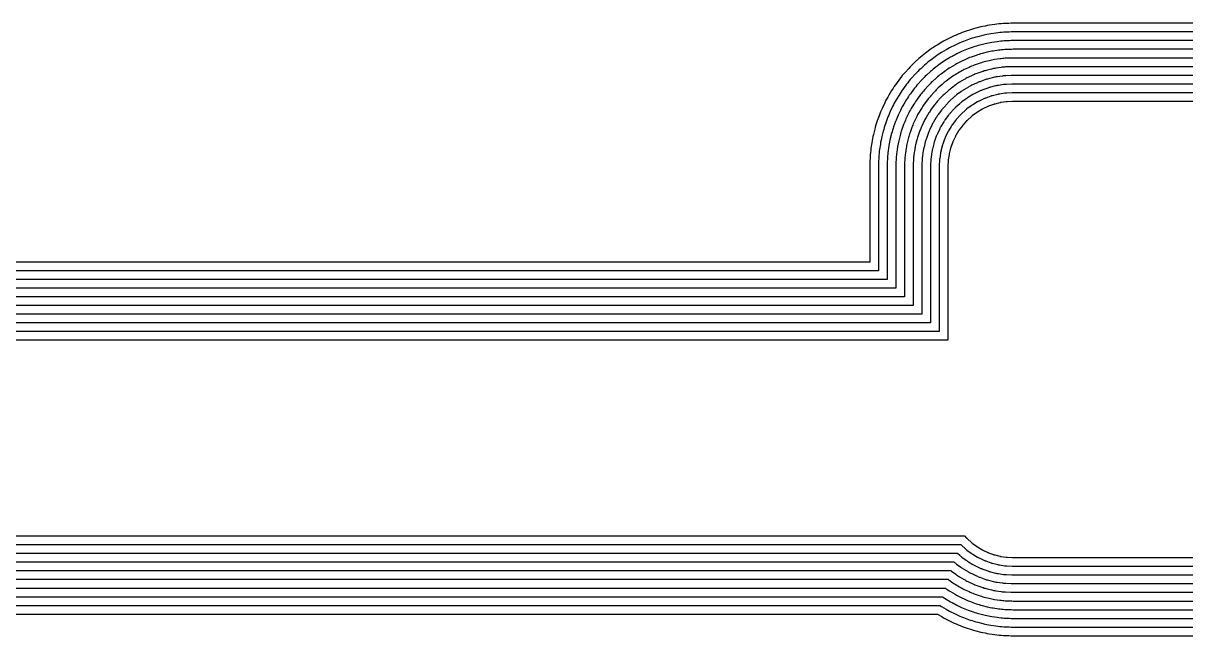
# Model space of a CAD drawing. Header units: metres. Extents: x 1.4 to 44.2, y 0.1 to 33.9.
# Drawn here: x 6.72 to 12.07, y 29.12 to 31.94 of the extents above; entities that cross this region are included whole.
import ezdxf

# ---------------------------------------------------------------- set-up
doc = ezdxf.new("R2010")
doc.units = ezdxf.units.M

msp = doc.modelspace()

# ---------------------------------------------------------------- linework, layer by layer
for points in [[(12.775, 31.935), (11.275, 31.935), (11.265, 31.9349), (11.2549, 31.9345), (11.2304, 31.9333), (11.2203, 31.9327), (11.2103, 31.9318), (11.2003, 31.9307), (11.1903, 31.9294), (11.1661, 31.9258), (11.1561, 31.9242), (11.1463, 31.9223), (11.1364, 31.9202), (11.1266, 31.9179), (11.1028, 31.912), (11.0931, 31.9094), (11.0834, 31.9066), (11.0738, 31.9036), (11.0643, 31.9003), (11.0412, 31.892), (11.0318, 31.8885), (11.0224, 31.8848), (11.0132, 31.8808), (11.004, 31.8766), (10.9819, 31.8661), (10.9728, 31.8617), (10.9639, 31.8571), (10.9551, 31.8522), (10.9464, 31.8472), (10.9253, 31.8345), (10.9168, 31.8293), (10.9083, 31.8238), (10.9, 31.8181), (10.8919, 31.8122), (10.8722, 31.7976), (10.8642, 31.7915), (10.8563, 31.7852), (10.8486, 31.7787), (10.8411, 31.7721), (10.8229, 31.7556), (10.8155, 31.7487), (10.8083, 31.7417), (10.8013, 31.7345), (10.7944, 31.7271), (10.778, 31.7089), (10.7713, 31.7014), (10.7648, 31.6937), (10.7585, 31.6859), (10.7524, 31.6778), (10.7378, 31.6581), (10.7319, 31.65), (10.7262, 31.6417), (10.7208, 31.6333), (10.7155, 31.6247), (10.7029, 31.6036), (10.6978, 31.5949), (10.6929, 31.5861), (10.6883, 31.5772), (10.6839, 31.5682), (10.6734, 31.546), (10.6692, 31.5368), (10.6653, 31.5276), (10.6615, 31.5182), (10.658, 31.5088), (10.6497, 31.4857), (10.6465, 31.4762), (10.6434, 31.4666), (10.6406, 31.4569), (10.6381, 31.4472), (10.6321, 31.4234), (10.6298, 31.4136), (10.6277, 31.4038), (10.6259, 31.3939), (10.6243, 31.3839), (10.6207, 31.3597), (10.6193, 31.3497), (10.6182, 31.3397), (10.6173, 31.3297), (10.6167, 31.3196), (10.6155, 31.2951), (10.6151, 31.2851), (10.615, 31.275), (10.615, 30.8352), (6.5574, 30.8352)], [(12.775, 31.855), (11.275, 31.855), (11.2669, 31.8549), (11.2588, 31.8546), (11.2343, 31.8534), (11.2262, 31.8529), (11.2182, 31.8522), (11.2101, 31.8513), (11.2021, 31.8502), (11.1778, 31.8466), (11.1698, 31.8454), (11.1619, 31.8439), (11.1539, 31.8422), (11.1461, 31.8403), (11.1223, 31.8344), (11.1144, 31.8323), (11.1066, 31.83), (11.0989, 31.8276), (11.0913, 31.825), (11.0682, 31.8167), (11.0606, 31.8139), (11.0531, 31.8109), (11.0456, 31.8077), (11.0382, 31.8043), (11.0161, 31.7938), (11.0088, 31.7903), (11.0016, 31.7865), (10.9945, 31.7826), (10.9875, 31.7785), (10.9665, 31.7659), (10.9596, 31.7617), (10.9528, 31.7573), (10.9461, 31.7527), (10.9395, 31.7479), (10.9198, 31.7333), (10.9134, 31.7284), (10.9071, 31.7234), (10.9009, 31.7181), (10.8948, 31.7128), (10.8766, 31.6963), (10.8707, 31.6908), (10.8649, 31.6851), (10.8592, 31.6793), (10.8537, 31.6734), (10.8372, 31.6552), (10.8319, 31.6492), (10.8267, 31.643), (10.8216, 31.6366), (10.8167, 31.6302), (10.8021, 31.6105), (10.7973, 31.6039), (10.7928, 31.5972), (10.7883, 31.5905), (10.7841, 31.5836), (10.7715, 31.5625), (10.7674, 31.5555), (10.7635, 31.5484), (10.7598, 31.5412), (10.7562, 31.534), (10.7457, 31.5118), (10.7424, 31.5044), (10.7392, 31.497), (10.7362, 31.4894), (10.7333, 31.4819), (10.7251, 31.4588), (10.7224, 31.4511), (10.72, 31.4434), (10.7177, 31.4356), (10.7157, 31.4278), (10.7097, 31.404), (10.7078, 31.3961), (10.7062, 31.3882), (10.7047, 31.3802), (10.7034, 31.3722), (10.6998, 31.3479), (10.6987, 31.3399), (10.6978, 31.3319), (10.6971, 31.3238), (10.6966, 31.3157), (10.6954, 31.2912), (10.6951, 31.2831), (10.695, 31.275), (10.695, 30.7552), (6.499, 30.7552)], [(12.775, 31.895), (11.275, 31.895), (11.2659, 31.8949), (11.2569, 31.8946), (11.2324, 31.8934), (11.2233, 31.8928), (11.2142, 31.892), (11.2052, 31.891), (11.1962, 31.8898), (11.1719, 31.8862), (11.163, 31.8848), (11.1541, 31.8831), (11.1452, 31.8812), (11.1363, 31.8791), (11.1125, 31.8732), (11.1038, 31.8708), (11.095, 31.8683), (11.0864, 31.8656), (11.0778, 31.8626), (11.0547, 31.8544), (11.0462, 31.8512), (11.0377, 31.8478), (11.0294, 31.8442), (11.0211, 31.8405), (10.999, 31.83), (10.9908, 31.826), (10.9827, 31.8218), (10.9748, 31.8174), (10.9669, 31.8129), (10.9459, 31.8002), (10.9382, 31.7955), (10.9306, 31.7905), (10.9231, 31.7854), (10.9157, 31.7801), (10.896, 31.7655), (10.8888, 31.76), (10.8817, 31.7543), (10.8747, 31.7484), (10.8679, 31.7424), (10.8498, 31.7259), (10.8431, 31.7198), (10.8366, 31.7134), (10.8303, 31.7069), (10.8241, 31.7003), (10.8076, 31.6821), (10.8016, 31.6753), (10.7957, 31.6683), (10.7901, 31.6612), (10.7846, 31.654), (10.77, 31.6343), (10.7646, 31.627), (10.7595, 31.6195), (10.7545, 31.6119), (10.7498, 31.6041), (10.7372, 31.5831), (10.7326, 31.5752), (10.7282, 31.5673), (10.724, 31.5592), (10.7201, 31.5511), (10.7096, 31.5289), (10.7058, 31.5206), (10.7022, 31.5123), (10.6988, 31.5038), (10.6957, 31.4953), (10.6874, 31.4722), (10.6845, 31.4636), (10.6817, 31.455), (10.6792, 31.4463), (10.6769, 31.4375), (10.6709, 31.4137), (10.6688, 31.4049), (10.6669, 31.396), (10.6653, 31.387), (10.6638, 31.3781), (10.6602, 31.3538), (10.659, 31.3448), (10.658, 31.3358), (10.6572, 31.3267), (10.6567, 31.3177), (10.6555, 31.2932), (10.6551, 31.2841), (10.655, 31.275), (10.655, 30.7952), (6.5291, 30.7952)], [(12.775, 31.815), (11.275, 31.815), (11.2679, 31.8149), (11.2608, 31.8147), (11.2363, 31.8135), (11.2292, 31.813), (11.2221, 31.8124), (11.215, 31.8116), (11.208, 31.8107), (11.1837, 31.8071), (11.1767, 31.8059), (11.1697, 31.8046), (11.1627, 31.8032), (11.1558, 31.8015), (11.132, 31.7956), (11.1251, 31.7937), (11.1183, 31.7918), (11.1115, 31.7896), (11.1047, 31.7873), (11.0816, 31.779), (11.075, 31.7766), (11.0684, 31.7739), (11.0618, 31.7711), (11.0554, 31.7681), (11.0332, 31.7576), (11.0268, 31.7545), (11.0205, 31.7512), (11.0142, 31.7478), (11.0081, 31.7442), (10.987, 31.7316), (10.981, 31.7279), (10.975, 31.724), (10.9691, 31.72), (10.9634, 31.7158), (10.9437, 31.7012), (10.938, 31.6969), (10.9324, 31.6924), (10.927, 31.6879), (10.9217, 31.6831), (10.9035, 31.6667), (10.8983, 31.6618), (10.8932, 31.6568), (10.8882, 31.6518), (10.8834, 31.6465), (10.8669, 31.6284), (10.8622, 31.623), (10.8576, 31.6176), (10.8531, 31.612), (10.8488, 31.6064), (10.8342, 31.5867), (10.83, 31.5809), (10.826, 31.575), (10.8221, 31.5691), (10.8184, 31.563), (10.8058, 31.542), (10.8022, 31.5358), (10.7988, 31.5296), (10.7955, 31.5232), (10.7924, 31.5169), (10.7819, 31.4947), (10.7789, 31.4882), (10.7761, 31.4817), (10.7735, 31.4751), (10.771, 31.4684), (10.7627, 31.4453), (10.7604, 31.4386), (10.7583, 31.4318), (10.7563, 31.4249), (10.7545, 31.418), (10.7485, 31.3942), (10.7469, 31.3873), (10.7454, 31.3804), (10.7441, 31.3734), (10.743, 31.3663), (10.7394, 31.3421), (10.7384, 31.335), (10.7376, 31.3279), (10.737, 31.3209), (10.7366, 31.3137), (10.7354, 31.2892), (10.7351, 31.2821), (10.735, 31.275), (10.735, 30.7152), (6.4678, 30.7152)], [(12.775, 31.775), (11.275, 31.775), (11.2689, 31.7749), (11.2627, 31.7747), (11.2382, 31.7735), (11.2321, 31.7731), (11.226, 31.7726), (11.2199, 31.7719), (11.2138, 31.7711), (11.1896, 31.7675), (11.1835, 31.7665), (11.1775, 31.7654), (11.1715, 31.7641), (11.1655, 31.7627), (11.1417, 31.7568), (11.1358, 31.7552), (11.1299, 31.7535), (11.124, 31.7516), (11.1182, 31.7496), (11.0951, 31.7414), (11.0894, 31.7392), (11.0837, 31.737), (11.078, 31.7345), (11.0725, 31.732), (11.0503, 31.7215), (11.0448, 31.7188), (11.0393, 31.716), (11.0339, 31.713), (11.0286, 31.7099), (11.0076, 31.6973), (11.0024, 31.6941), (10.9972, 31.6907), (10.9922, 31.6873), (10.9872, 31.6837), (10.9675, 31.6691), (10.9626, 31.6654), (10.9578, 31.6615), (10.9531, 31.6576), (10.9485, 31.6535), (10.9303, 31.637), (10.9259, 31.6329), (10.9215, 31.6286), (10.9172, 31.6242), (10.913, 31.6197), (10.8965, 31.6015), (10.8925, 31.5969), (10.8885, 31.5922), (10.8847, 31.5874), (10.881, 31.5825), (10.8663, 31.5628), (10.8627, 31.5579), (10.8593, 31.5528), (10.8559, 31.5477), (10.8527, 31.5424), (10.8401, 31.5214), (10.837, 31.5161), (10.8341, 31.5107), (10.8312, 31.5053), (10.8285, 31.4998), (10.818, 31.4776), (10.8155, 31.472), (10.8131, 31.4664), (10.8108, 31.4607), (10.8087, 31.4549), (10.8004, 31.4318), (10.7984, 31.426), (10.7965, 31.4202), (10.7948, 31.4143), (10.7933, 31.4083), (10.7873, 31.3845), (10.7859, 31.3786), (10.7846, 31.3726), (10.7835, 31.3665), (10.7825, 31.3605), (10.7789, 31.3362), (10.7781, 31.3301), (10.7774, 31.324), (10.7769, 31.3179), (10.7765, 31.3118), (10.7753, 31.2873), (10.7751, 31.2811), (10.775, 31.275), (10.775, 30.6752), (6.4366, 30.6752)], [(12.775, 31.695), (11.275, 31.695), (11.2708, 31.695), (11.2667, 31.6948), (11.2422, 31.6936), (11.238, 31.6933), (11.2338, 31.693), (11.2297, 31.6925), (11.2256, 31.692), (11.2013, 31.6884), (11.1972, 31.6877), (11.1931, 31.6869), (11.189, 31.6861), (11.1849, 31.6851), (11.1611, 31.6792), (11.1571, 31.6781), (11.1531, 31.6769), (11.1491, 31.6757), (11.1452, 31.6743), (11.1221, 31.666), (11.1182, 31.6646), (11.1143, 31.663), (11.1105, 31.6614), (11.1067, 31.6597), (11.0845, 31.6492), (11.0807, 31.6473), (11.077, 31.6454), (11.0734, 31.6434), (11.0698, 31.6413), (11.0487, 31.6287), (11.0452, 31.6265), (11.0417, 31.6242), (11.0382, 31.6219), (11.0349, 31.6194), (11.0151, 31.6048), (11.0118, 31.6023), (11.0086, 31.5997), (11.0054, 31.597), (11.0022, 31.5942), (10.9841, 31.5778), (10.981, 31.5749), (10.978, 31.572), (10.9751, 31.569), (10.9723, 31.566), (10.9558, 31.5478), (10.953, 31.5447), (10.9503, 31.5415), (10.9477, 31.5382), (10.9452, 31.5349), (10.9306, 31.5152), (10.9282, 31.5118), (10.9258, 31.5084), (10.9235, 31.5049), (10.9213, 31.5013), (10.9087, 31.4803), (10.9066, 31.4767), (10.9046, 31.473), (10.9027, 31.4693), (10.9009, 31.4655), (10.8904, 31.4434), (10.8886, 31.4396), (10.887, 31.4357), (10.8854, 31.4319), (10.884, 31.428), (10.8757, 31.4049), (10.8744, 31.4009), (10.8731, 31.3969), (10.8719, 31.3929), (10.8709, 31.3889), (10.8649, 31.3651), (10.8639, 31.361), (10.8631, 31.357), (10.8623, 31.3528), (10.8617, 31.3487), (10.8581, 31.3245), (10.8575, 31.3203), (10.857, 31.3162), (10.8567, 31.312), (10.8564, 31.3079), (10.8552, 31.2834), (10.8551, 31.2792), (10.855, 31.275), (10.855, 30.5952), (6.3742, 30.5952)], [(12.775, 31.735), (11.275, 31.735), (11.2699, 31.7349), (11.2647, 31.7348), (11.2402, 31.7336), (11.2351, 31.7332), (11.2299, 31.7328), (11.2248, 31.7322), (11.2197, 31.7315), (11.1954, 31.7279), (11.1903, 31.7271), (11.1853, 31.7262), (11.1802, 31.7251), (11.1752, 31.7239), (11.1514, 31.718), (11.1464, 31.7166), (11.1415, 31.7152), (11.1366, 31.7136), (11.1317, 31.712), (11.1086, 31.7037), (11.1038, 31.7019), (11.099, 31.7), (11.0942, 31.698), (11.0896, 31.6958), (11.0674, 31.6853), (11.0627, 31.6831), (11.0582, 31.6807), (11.0537, 31.6782), (11.0492, 31.6756), (11.0282, 31.663), (11.0238, 31.6603), (11.0195, 31.6575), (11.0152, 31.6546), (11.011, 31.6516), (10.9913, 31.6369), (10.9872, 31.6338), (10.9832, 31.6306), (10.9792, 31.6273), (10.9754, 31.6239), (10.9572, 31.6074), (10.9534, 31.6039), (10.9497, 31.6003), (10.9461, 31.5966), (10.9426, 31.5928), (10.9262, 31.5746), (10.9227, 31.5708), (10.9194, 31.5668), (10.9162, 31.5628), (10.9131, 31.5587), (10.8985, 31.539), (10.8955, 31.5348), (10.8925, 31.5306), (10.8897, 31.5263), (10.887, 31.5219), (10.8744, 31.5008), (10.8718, 31.4964), (10.8693, 31.4919), (10.867, 31.4873), (10.8647, 31.4826), (10.8542, 31.4605), (10.8521, 31.4558), (10.85, 31.451), (10.8481, 31.4463), (10.8463, 31.4414), (10.8381, 31.4183), (10.8364, 31.4135), (10.8348, 31.4085), (10.8334, 31.4036), (10.8321, 31.3986), (10.8261, 31.3748), (10.8249, 31.3698), (10.8239, 31.3648), (10.8229, 31.3597), (10.8221, 31.3546), (10.8185, 31.3303), (10.8178, 31.3252), (10.8172, 31.3201), (10.8168, 31.315), (10.8165, 31.3098), (10.8153, 31.2853), (10.8151, 31.2802), (10.815, 31.275), (10.815, 30.6352), (6.4054, 30.6352)], [(12.775, 31.655), (11.275, 31.655), (11.2718, 31.655), (11.2686, 31.6549), (11.2441, 31.6537), (11.2409, 31.6535), (11.2378, 31.6532), (11.2346, 31.6528), (11.2314, 31.6524), (11.2072, 31.6488), (11.204, 31.6483), (11.2009, 31.6477), (11.1978, 31.647), (11.1947, 31.6463), (11.1709, 31.6404), (11.1678, 31.6395), (11.1647, 31.6386), (11.1617, 31.6377), (11.1586, 31.6366), (11.1355, 31.6284), (11.1326, 31.6273), (11.1296, 31.6261), (11.1267, 31.6248), (11.1238, 31.6235), (11.1016, 31.613), (11.0987, 31.6116), (11.0959, 31.6101), (11.0931, 31.6086), (11.0903, 31.607), (11.0693, 31.5944), (11.0666, 31.5927), (11.0639, 31.591), (11.0613, 31.5892), (11.0587, 31.5873), (11.039, 31.5727), (11.0364, 31.5707), (11.0339, 31.5688), (11.0315, 31.5667), (11.0291, 31.5646), (11.0109, 31.5481), (11.0086, 31.5459), (11.0063, 31.5437), (11.0041, 31.5414), (11.0019, 31.5391), (10.9854, 31.5209), (10.9833, 31.5185), (10.9813, 31.5161), (10.9793, 31.5136), (10.9773, 31.5111), (10.9627, 31.4913), (10.9609, 31.4888), (10.9591, 31.4861), (10.9573, 31.4835), (10.9556, 31.4807), (10.943, 31.4597), (10.9414, 31.4569), (10.9399, 31.4541), (10.9384, 31.4513), (10.937, 31.4484), (10.9265, 31.4263), (10.9252, 31.4234), (10.9239, 31.4204), (10.9228, 31.4175), (10.9216, 31.4145), (10.9134, 31.3914), (10.9123, 31.3884), (10.9114, 31.3853), (10.9105, 31.3823), (10.9097, 31.3792), (10.9037, 31.3554), (10.903, 31.3523), (10.9023, 31.3491), (10.9017, 31.346), (10.9012, 31.3429), (10.8976, 31.3186), (10.8972, 31.3154), (10.8968, 31.3123), (10.8966, 31.3091), (10.8964, 31.3059), (10.8952, 31.2814), (10.8951, 31.2782), (10.895, 31.275), (10.895, 30.5552), (6.3429, 30.5552)], [(12.775, 31.615), (11.275, 31.615), (11.2728, 31.615), (11.2706, 31.6149), (11.2461, 31.6137), (11.2439, 31.6136), (11.2417, 31.6134), (11.2395, 31.6131), (11.2373, 31.6128), (11.213, 31.6092), (11.2109, 31.6089), (11.2087, 31.6085), (11.2065, 31.608), (11.2044, 31.6075), (11.1806, 31.6016), (11.1784, 31.601), (11.1763, 31.6004), (11.1742, 31.5997), (11.1721, 31.599), (11.149, 31.5907), (11.147, 31.59), (11.1449, 31.5891), (11.1429, 31.5883), (11.1409, 31.5873), (11.1187, 31.5769), (11.1167, 31.5759), (11.1147, 31.5749), (11.1128, 31.5738), (11.1109, 31.5727), (11.0899, 31.5601), (11.088, 31.5589), (11.0861, 31.5577), (11.0843, 31.5565), (11.0825, 31.5552), (11.0628, 31.5406), (11.061, 31.5392), (11.0593, 31.5378), (11.0576, 31.5364), (11.056, 31.535), (11.0378, 31.5185), (11.0362, 31.517), (11.0346, 31.5154), (11.0331, 31.5138), (11.0316, 31.5122), (11.0151, 31.4941), (11.0136, 31.4924), (11.0122, 31.4907), (11.0108, 31.489), (11.0095, 31.4872), (10.9949, 31.4675), (10.9936, 31.4657), (10.9923, 31.4639), (10.9911, 31.4621), (10.9899, 31.4602), (10.9773, 31.4391), (10.9762, 31.4372), (10.9752, 31.4353), (10.9741, 31.4333), (10.9732, 31.4313), (10.9627, 31.4092), (10.9618, 31.4072), (10.9609, 31.4051), (10.9601, 31.4031), (10.9593, 31.401), (10.951, 31.3779), (10.9503, 31.3758), (10.9497, 31.3737), (10.949, 31.3716), (10.9485, 31.3695), (10.9425, 31.3457), (10.942, 31.3435), (10.9415, 31.3413), (10.9411, 31.3392), (10.9408, 31.337), (10.9372, 31.3127), (10.9369, 31.3105), (10.9366, 31.3083), (10.9365, 31.3061), (10.9363, 31.3039), (10.9351, 31.2794), (10.935, 31.2772), (10.935, 31.275), (10.935, 30.5152), (6.3117, 30.5152)], [(12.775, 31.575), (11.275, 31.575), (11.2738, 31.575), (11.2726, 31.575), (11.2481, 31.5737), (11.2468, 31.5737), (11.2456, 31.5736), (11.2444, 31.5734), (11.2432, 31.5733), (11.2189, 31.5697), (11.2177, 31.5695), (11.2165, 31.5692), (11.2153, 31.569), (11.2141, 31.5687), (11.1903, 31.5627), (11.1891, 31.5624), (11.1879, 31.5621), (11.1868, 31.5617), (11.1856, 31.5613), (11.1625, 31.5531), (11.1613, 31.5526), (11.1602, 31.5522), (11.1591, 31.5517), (11.158, 31.5512), (11.1358, 31.5407), (11.1347, 31.5402), (11.1336, 31.5396), (11.1325, 31.539), (11.1315, 31.5384), (11.1104, 31.5258), (11.1094, 31.5251), (11.1083, 31.5245), (11.1073, 31.5238), (11.1063, 31.523), (11.0866, 31.5084), (11.0857, 31.5077), (11.0847, 31.5069), (11.0838, 31.5061), (11.0828, 31.5053), (11.0647, 31.4888), (11.0638, 31.488), (11.0629, 31.4871), (11.062, 31.4863), (11.0612, 31.4854), (11.0447, 31.4672), (11.0439, 31.4663), (11.0431, 31.4653), (11.0423, 31.4644), (11.0416, 31.4634), (11.027, 31.4437), (11.0263, 31.4427), (11.0256, 31.4417), (11.0249, 31.4407), (11.0243, 31.4396), (11.0116, 31.4186), (11.011, 31.4175), (11.0104, 31.4164), (11.0099, 31.4153), (11.0093, 31.4142), (10.9988, 31.3921), (10.9983, 31.3909), (10.9978, 31.3898), (10.9974, 31.3887), (10.997, 31.3875), (10.9887, 31.3644), (10.9883, 31.3633), (10.9879, 31.3621), (10.9876, 31.3609), (10.9873, 31.3597), (10.9813, 31.3359), (10.981, 31.3347), (10.9808, 31.3335), (10.9806, 31.3323), (10.9804, 31.3311), (10.9768, 31.3069), (10.9766, 31.3056), (10.9765, 31.3044), (10.9764, 31.3032), (10.9763, 31.302), (10.9751, 31.2775), (10.975, 31.2762), (10.975, 31.275), (10.975, 30.4752), (6.2805, 30.4752)], [(6.2805, 29.5748), (11.052, 29.5748), (11.0612, 29.5647), (11.062, 29.5638), (11.0629, 29.5629), (11.0638, 29.562), (11.0647, 29.5612), (11.0828, 29.5447), (11.0838, 29.5439), (11.0847, 29.5431), (11.0857, 29.5423), (11.0866, 29.5416), (11.1063, 29.527), (11.1073, 29.5263), (11.1083, 29.5256), (11.1094, 29.5249), (11.1104, 29.5243), (11.1315, 29.5116), (11.1325, 29.511), (11.1336, 29.5104), (11.1347, 29.5099), (11.1358, 29.5093), (11.158, 29.4988), (11.1591, 29.4983), (11.1602, 29.4978), (11.1613, 29.4974), (11.1625, 29.497), (11.1856, 29.4887), (11.1868, 29.4883), (11.1879, 29.4879), (11.1891, 29.4876), (11.1903, 29.4873), (11.2141, 29.4813), (11.2153, 29.481), (11.2165, 29.4808), (11.2177, 29.4806), (11.2189, 29.4804), (11.2432, 29.4768), (11.2444, 29.4766), (11.2456, 29.4765), (11.2468, 29.4764), (11.2481, 29.4763), (11.2726, 29.4751), (11.2738, 29.475), (11.275, 29.475), (12.775, 29.475)], [(6.3117, 29.5348), (11.0344, 29.5348), (11.0346, 29.5346), (11.0362, 29.5331), (11.0378, 29.5316), (11.056, 29.5151), (11.0576, 29.5136), (11.0593, 29.5122), (11.061, 29.5108), (11.0628, 29.5095), (11.0825, 29.4949), (11.0843, 29.4936), (11.0861, 29.4923), (11.088, 29.4911), (11.0899, 29.4899), (11.1109, 29.4773), (11.1128, 29.4762), (11.1147, 29.4752), (11.1167, 29.4741), (11.1187, 29.4732), (11.1409, 29.4627), (11.1429, 29.4618), (11.1449, 29.4609), (11.147, 29.4601), (11.149, 29.4593), (11.1721, 29.451), (11.1742, 29.4503), (11.1763, 29.4497), (11.1784, 29.449), (11.1806, 29.4485), (11.2044, 29.4425), (11.2065, 29.442), (11.2087, 29.4415), (11.2109, 29.4411), (11.213, 29.4408), (11.2373, 29.4372), (11.2395, 29.4369), (11.2417, 29.4366), (11.2439, 29.4365), (11.2461, 29.4363), (11.2706, 29.4351), (11.2728, 29.435), (11.275, 29.435), (12.775, 29.435)], [(6.3429, 29.4948), (11.0188, 29.4948), (11.0291, 29.4854), (11.0315, 29.4833), (11.0339, 29.4813), (11.0364, 29.4793), (11.039, 29.4773), (11.0587, 29.4627), (11.0613, 29.4609), (11.0639, 29.4591), (11.0666, 29.4573), (11.0693, 29.4556), (11.0903, 29.443), (11.0931, 29.4414), (11.0959, 29.4399), (11.0987, 29.4384), (11.1016, 29.437), (11.1238, 29.4265), (11.1267, 29.4252), (11.1296, 29.4239), (11.1326, 29.4228), (11.1355, 29.4216), (11.1586, 29.4134), (11.1617, 29.4123), (11.1647, 29.4114), (11.1678, 29.4105), (11.1709, 29.4097), (11.1947, 29.4037), (11.1978, 29.403), (11.2009, 29.4023), (11.204, 29.4017), (11.2072, 29.4012), (11.2314, 29.3976), (11.2346, 29.3972), (11.2378, 29.3968), (11.2409, 29.3966), (11.2441, 29.3964), (11.2686, 29.3952), (11.2718, 29.3951), (11.275, 29.395), (12.775, 29.395)], [(6.3742, 29.4548), (11.0034, 29.4548), (11.0054, 29.453), (11.0086, 29.4503), (11.0118, 29.4477), (11.0151, 29.4452), (11.0349, 29.4306), (11.0382, 29.4282), (11.0417, 29.4258), (11.0452, 29.4235), (11.0487, 29.4213), (11.0698, 29.4087), (11.0734, 29.4066), (11.077, 29.4046), (11.0807, 29.4027), (11.0845, 29.4009), (11.1067, 29.3904), (11.1105, 29.3886), (11.1143, 29.387), (11.1182, 29.3854), (11.1221, 29.384), (11.1452, 29.3757), (11.1491, 29.3744), (11.1531, 29.3731), (11.1571, 29.3719), (11.1611, 29.3709), (11.1849, 29.3649), (11.189, 29.3639), (11.1931, 29.3631), (11.1972, 29.3623), (11.2013, 29.3617), (11.2256, 29.3581), (11.2297, 29.3575), (11.2338, 29.357), (11.238, 29.3567), (11.2422, 29.3564), (11.2667, 29.3552), (11.2708, 29.3551), (11.275, 29.355), (12.775, 29.355)], [(6.4054, 29.4148), (10.989, 29.4148), (10.9913, 29.4131), (11.011, 29.3985), (11.0152, 29.3955), (11.0195, 29.3925), (11.0238, 29.3897), (11.0282, 29.387), (11.0492, 29.3744), (11.0537, 29.3718), (11.0582, 29.3693), (11.0627, 29.367), (11.0674, 29.3647), (11.0896, 29.3542), (11.0942, 29.3521), (11.099, 29.35), (11.1038, 29.3481), (11.1086, 29.3463), (11.1317, 29.3381), (11.1366, 29.3364), (11.1415, 29.3348), (11.1464, 29.3334), (11.1514, 29.3321), (11.1752, 29.3261), (11.1802, 29.3249), (11.1853, 29.3239), (11.1903, 29.3229), (11.1954, 29.3221), (11.2197, 29.3185), (11.2248, 29.3178), (11.2299, 29.3172), (11.2351, 29.3168), (11.2402, 29.3165), (11.2647, 29.3153), (11.2699, 29.3151), (11.275, 29.315), (12.775, 29.315)], [(6.4366, 29.3748), (10.9758, 29.3748), (10.9872, 29.3663), (10.9922, 29.3627), (10.9972, 29.3593), (11.0024, 29.3559), (11.0076, 29.3527), (11.0286, 29.3401), (11.0339, 29.337), (11.0393, 29.3341), (11.0448, 29.3312), (11.0503, 29.3285), (11.0725, 29.318), (11.078, 29.3155), (11.0837, 29.3131), (11.0894, 29.3108), (11.0951, 29.3087), (11.1182, 29.3004), (11.124, 29.2984), (11.1299, 29.2965), (11.1358, 29.2948), (11.1417, 29.2933), (11.1655, 29.2873), (11.1715, 29.2859), (11.1775, 29.2846), (11.1835, 29.2835), (11.1896, 29.2825), (11.2138, 29.2789), (11.2199, 29.2781), (11.226, 29.2774), (11.2321, 29.2769), (11.2382, 29.2765), (11.2627, 29.2753), (11.2689, 29.2751), (11.275, 29.275), (12.775, 29.275)], [(6.4678, 29.3348), (10.9626, 29.3348), (10.9634, 29.3342), (10.9691, 29.33), (10.975, 29.326), (10.981, 29.3221), (10.987, 29.3184), (11.0081, 29.3058), (11.0142, 29.3022), (11.0205, 29.2988), (11.0268, 29.2955), (11.0332, 29.2924), (11.0554, 29.2819), (11.0618, 29.2789), (11.0684, 29.2761), (11.075, 29.2735), (11.0816, 29.271), (11.1047, 29.2627), (11.1115, 29.2604), (11.1183, 29.2583), (11.1251, 29.2563), (11.132, 29.2545), (11.1558, 29.2485), (11.1627, 29.2469), (11.1697, 29.2454), (11.1767, 29.2441), (11.1837, 29.243), (11.208, 29.2394), (11.215, 29.2384), (11.2221, 29.2376), (11.2292, 29.237), (11.2363, 29.2366), (11.2608, 29.2354), (11.2679, 29.2351), (11.275, 29.235), (12.775, 29.235)], [(6.499, 29.2948), (10.9498, 29.2948), (10.9528, 29.2928), (10.9596, 29.2883), (10.9665, 29.2841), (10.9875, 29.2715), (10.9945, 29.2674), (11.0016, 29.2635), (11.0088, 29.2598), (11.0161, 29.2562), (11.0382, 29.2457), (11.0456, 29.2424), (11.0531, 29.2392), (11.0606, 29.2362), (11.0682, 29.2333), (11.0913, 29.2251), (11.0989, 29.2224), (11.1066, 29.22), (11.1144, 29.2177), (11.1223, 29.2157), (11.1461, 29.2097), (11.1539, 29.2078), (11.1619, 29.2062), (11.1698, 29.2047), (11.1778, 29.2034), (11.2021, 29.1998), (11.2101, 29.1987), (11.2182, 29.1978), (11.2262, 29.1971), (11.2343, 29.1966), (11.2588, 29.1954), (11.2669, 29.1951), (11.275, 29.195), (12.775, 29.195)], [(6.5291, 29.2548), (10.9378, 29.2548), (10.9382, 29.2545), (10.9459, 29.2498), (10.9669, 29.2372), (10.9748, 29.2326), (10.9827, 29.2282), (10.9908, 29.224), (10.999, 29.2201), (11.0211, 29.2096), (11.0294, 29.2058), (11.0377, 29.2022), (11.0462, 29.1988), (11.0547, 29.1957), (11.0778, 29.1874), (11.0864, 29.1845), (11.095, 29.1817), (11.1038, 29.1792), (11.1125, 29.1769), (11.1363, 29.1709), (11.1452, 29.1688), (11.1541, 29.1669), (11.163, 29.1653), (11.1719, 29.1638), (11.1962, 29.1602), (11.2052, 29.159), (11.2142, 29.158), (11.2233, 29.1572), (11.2324, 29.1567), (11.2569, 29.1555), (11.2659, 29.1551), (11.275, 29.155), (12.775, 29.155)], [(6.5574, 29.2148), (10.9264, 29.2148), (10.9464, 29.2029), (10.9551, 29.1978), (10.9639, 29.1929), (10.9728, 29.1883), (10.9819, 29.1839), (11.004, 29.1734), (11.0132, 29.1692), (11.0224, 29.1653), (11.0318, 29.1615), (11.0412, 29.158), (11.0643, 29.1497), (11.0738, 29.1465), (11.0834, 29.1434), (11.0931, 29.1406), (11.1028, 29.1381), (11.1266, 29.1321), (11.1364, 29.1298), (11.1463, 29.1277), (11.1561, 29.1259), (11.1661, 29.1243), (11.1903, 29.1207), (11.2003, 29.1193), (11.2103, 29.1182), (11.2203, 29.1173), (11.2304, 29.1167), (11.2549, 29.1155), (11.265, 29.1151), (11.275, 29.115), (12.775, 29.115)]]:
    msp.add_lwpolyline(points)

doc.saveas('drawing.dxf')
